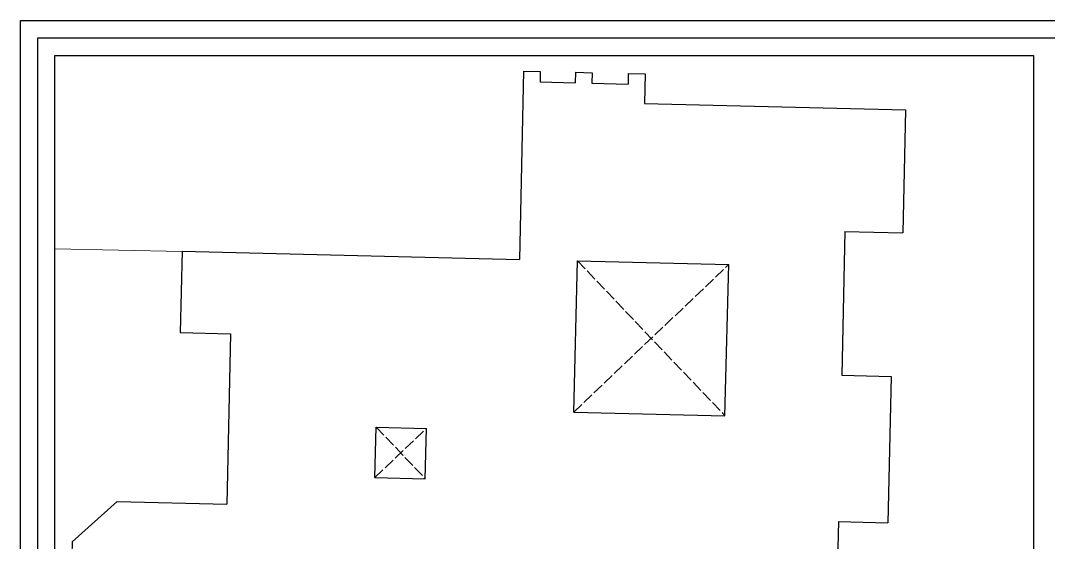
# Model space of a CAD drawing. Header units: millimetres. Extents: x -103 to 473, y 183 to 365.
# Drawn here: x -102.6 to 7.7, y 274.2 to 330.2 of the extents above; entities that cross this region are included whole.
import ezdxf

# ---------------------------------------------------------------- set-up
doc = ezdxf.new("R2010")
doc.units = ezdxf.units.MM
doc.header["$LTSCALE"] = 0.1
doc.linetypes.add('ACAD_ISO02W100', pattern=[15, 12, -3])
doc.layers.add('Exterior', color=6, linetype='Continuous', lineweight=5)
doc.layers.add('Redibujo iglesia', color=1, linetype='Continuous', lineweight=30)

msp = doc.modelspace()

# ---------------------------------------------------------------- linework, layer by layer
msp.add_lwpolyline([(-100.69, 185.07), (-100.69, 328.34), (90.87, 328.34), (90.87, 185.07)], close=True)
at = {"layer": 'defpoints'}
for points in [[(-102.56, 330.21), (92.74, 330.21), (92.74, 183.21), (-102.56, 183.21), (-102.56, 330.21)], [(-98.89, 186.96), (-98.89, 326.46), (6.11, 326.46), (6.11, 186.96), (-98.89, 186.96)]]:
    msp.add_lwpolyline(points, close=True, dxfattribs=at)
at = {"layer": 'Exterior'}
msp.add_lwpolyline([(-85.23, 305.41), (-98.89, 305.7)], dxfattribs=at)
at = {"layer": 'Exterior', "linetype": 'ACAD_ISO02W100'}
for points in [[(-42.82, 304.42), (-26.99, 287.79)], [(-43.22, 288.19), (-26.59, 304.01)], [(-64.55, 281.17), (-59.01, 286.44)], [(-64.42, 286.58), (-59.14, 281.03)]]:
    msp.add_lwpolyline(points, dxfattribs=at)
at = {"layer": 'Redibujo iglesia'}
for points in [[(-48.6, 324.79), (-49.03, 304.56)], [(-48.6, 324.79), (-46.8, 324.74)], [(-46.8, 324.74), (-46.83, 323.63)], [(-43.03, 324.65), (-43.05, 323.53)], [(-43.03, 324.65), (-41.23, 324.61)], [(-41.23, 324.61), (-41.26, 323.49)], [(-37.36, 324.51), (-37.39, 323.39)], [(-37.36, 324.51), (-35.57, 324.47)], [(-35.57, 324.47), (-35.64, 321.3)], [(-46.83, 323.63), (-43.05, 323.53)], [(-41.26, 323.49), (-37.39, 323.39)], [(-35.64, 321.3), (-7.62, 320.61)], [(-7.62, 320.61), (-7.9, 307.43)], [(-14.13, 307.58), (-14.46, 292.15)], [(-14.13, 307.58), (-7.9, 307.43)], [(-85.23, 305.46), (-85.42, 296.71)], [(-85.23, 305.46), (-49.03, 304.56)], [(-43.22, 288.19), (-42.82, 304.42)], [(-42.82, 304.42), (-26.59, 304.01)], [(-26.99, 287.79), (-26.59, 304.01)], [(-85.42, 296.71), (-80.04, 296.57), (-80.42, 278.3)], [(-14.46, 292.15), (-9.17, 292.02)], [(-9.17, 292.02), (-9.51, 276.3)], [(-43.22, 288.19), (-26.99, 287.79)], [(-64.55, 281.17), (-64.42, 286.58)], [(-64.42, 286.58), (-59.01, 286.44)], [(-59.14, 281.03), (-59.01, 286.44)], [(-64.55, 281.17), (-59.14, 281.03)], [(-92.19, 278.59), (-97.04, 274.27)], [(-92.19, 278.59), (-80.42, 278.3)], [(-14.83, 276.43), (-14.98, 269.4)], [(-14.83, 276.43), (-9.51, 276.3)], [(-97.04, 274.27), (-97.23, 265.67)]]:
    msp.add_lwpolyline(points, dxfattribs=at)

doc.saveas('drawing.dxf')
